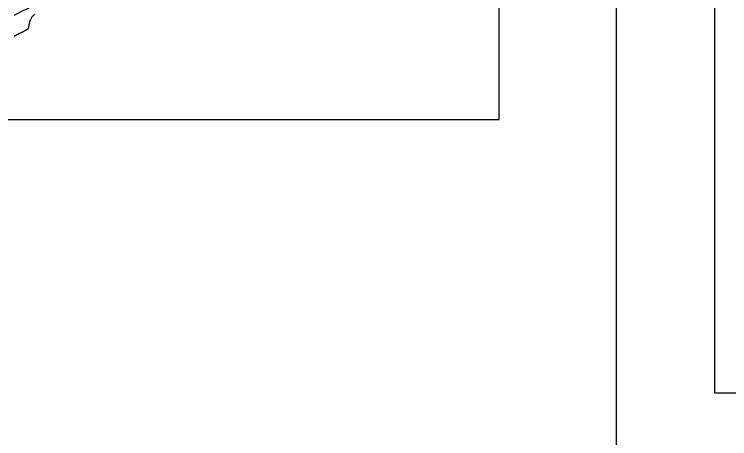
# Model space of a CAD drawing. Header units: inches. Extents: x 110042 to 357611, y 89798 to 292388.
# Drawn here: x 223222 to 235656, y 127076 to 134447 of the extents above; entities that cross this region are included whole.
import ezdxf

# ---------------------------------------------------------------- set-up
doc = ezdxf.new("R2010")
doc.units = ezdxf.units.IN
doc.header["$MEASUREMENT"] = 0

# ---------------------------------------------------------------- blocks, each defined once
blk = doc.blocks.new('S')
blk.add_line((3022.1597, 6963.6141), (3022.1704, 6963.6682))
for centre, radius, start, end in [((3010.0002, 6986.9457), 26.1628, 297.41172, 301.81968), ((3022.2455, 6963.674), 0.0655, 124.39078, 125.97972), ((3008.9794, 6988.6546), 28.2975, 297.49452, 297.76049)]:
    blk.add_arc(centre, radius, start, end)
blk.add_open_spline([(3022.1704, 6963.6682), (3022.1715, 6963.6737), (3022.1741, 6963.6821), (3022.179, 6963.6929), (3022.1836, 6963.7012), (3022.1889, 6963.7089), (3022.1963, 6963.718), (3022.2026, 6963.7238), (3022.207, 6963.727)], degree=3, knots=[0, 0, 0, 0, 0.23834, 0.36962, 0.504611, 0.638783, 0.768241, 1, 1, 1, 1])

msp = doc.modelspace()

# ---------------------------------------------------------------- linework, layer by layer
at = {"color": 5}
for p, q in [((235391, 224212), (235391, 127874)), ((235391, 127874), (285945, 127874))]:
    msp.add_line(p, q, dxfattribs=at)
at = {"color": 4}
msp.add_line((233683, 221943), (233683, 120271), dxfattribs=at)
at = {"color": 32, "true_color": 0xcd6928}
for p, q in [((231649, 132620), (231649, 195403)), ((197244, 132620), (231649, 132620))]:
    msp.add_line(p, q, dxfattribs=at)

# ---------------------------------------------------------------- block references
at = {"xscale": 2168.486986035371, "yscale": 2168.486986035371, "zscale": 2168.486986035371}
msp.add_blockref('S', (-6330043, -14966307), dxfattribs=at)

doc.saveas('drawing.dxf')
